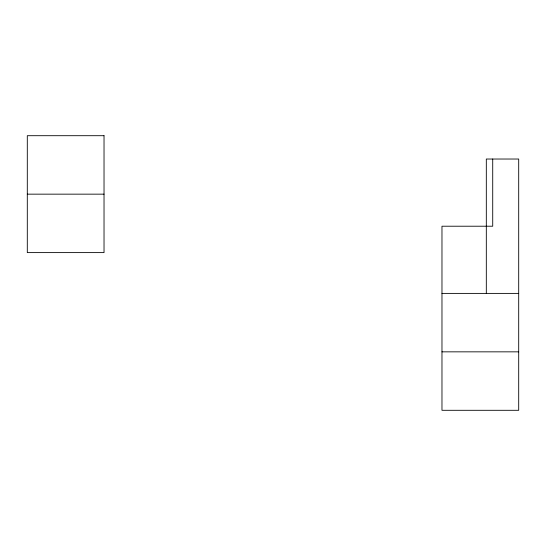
<?xml version="1.0" encoding="UTF-8"?>
<svg xmlns="http://www.w3.org/2000/svg" width="546" height="546" viewBox="0 0 546 546"><rect width="100%" height="100%" fill="white"/><g stroke="black" fill="none" stroke-linecap="round" stroke-linejoin="round"><path stroke-width="0.82" d="M27.3 194.158L104.027 194.158M441.973 293.393L518.7 293.393M441.973 351.842L518.7 351.842M492.717 159.029L492.717 226.215L441.973 226.215L441.973 410.299L518.7 410.299L518.7 159.029L486.315 159.029L486.315 293.393M104.027 135.701L27.3 135.701L27.3 252.607L104.027 252.607L104.027 135.701"/></g></svg>
